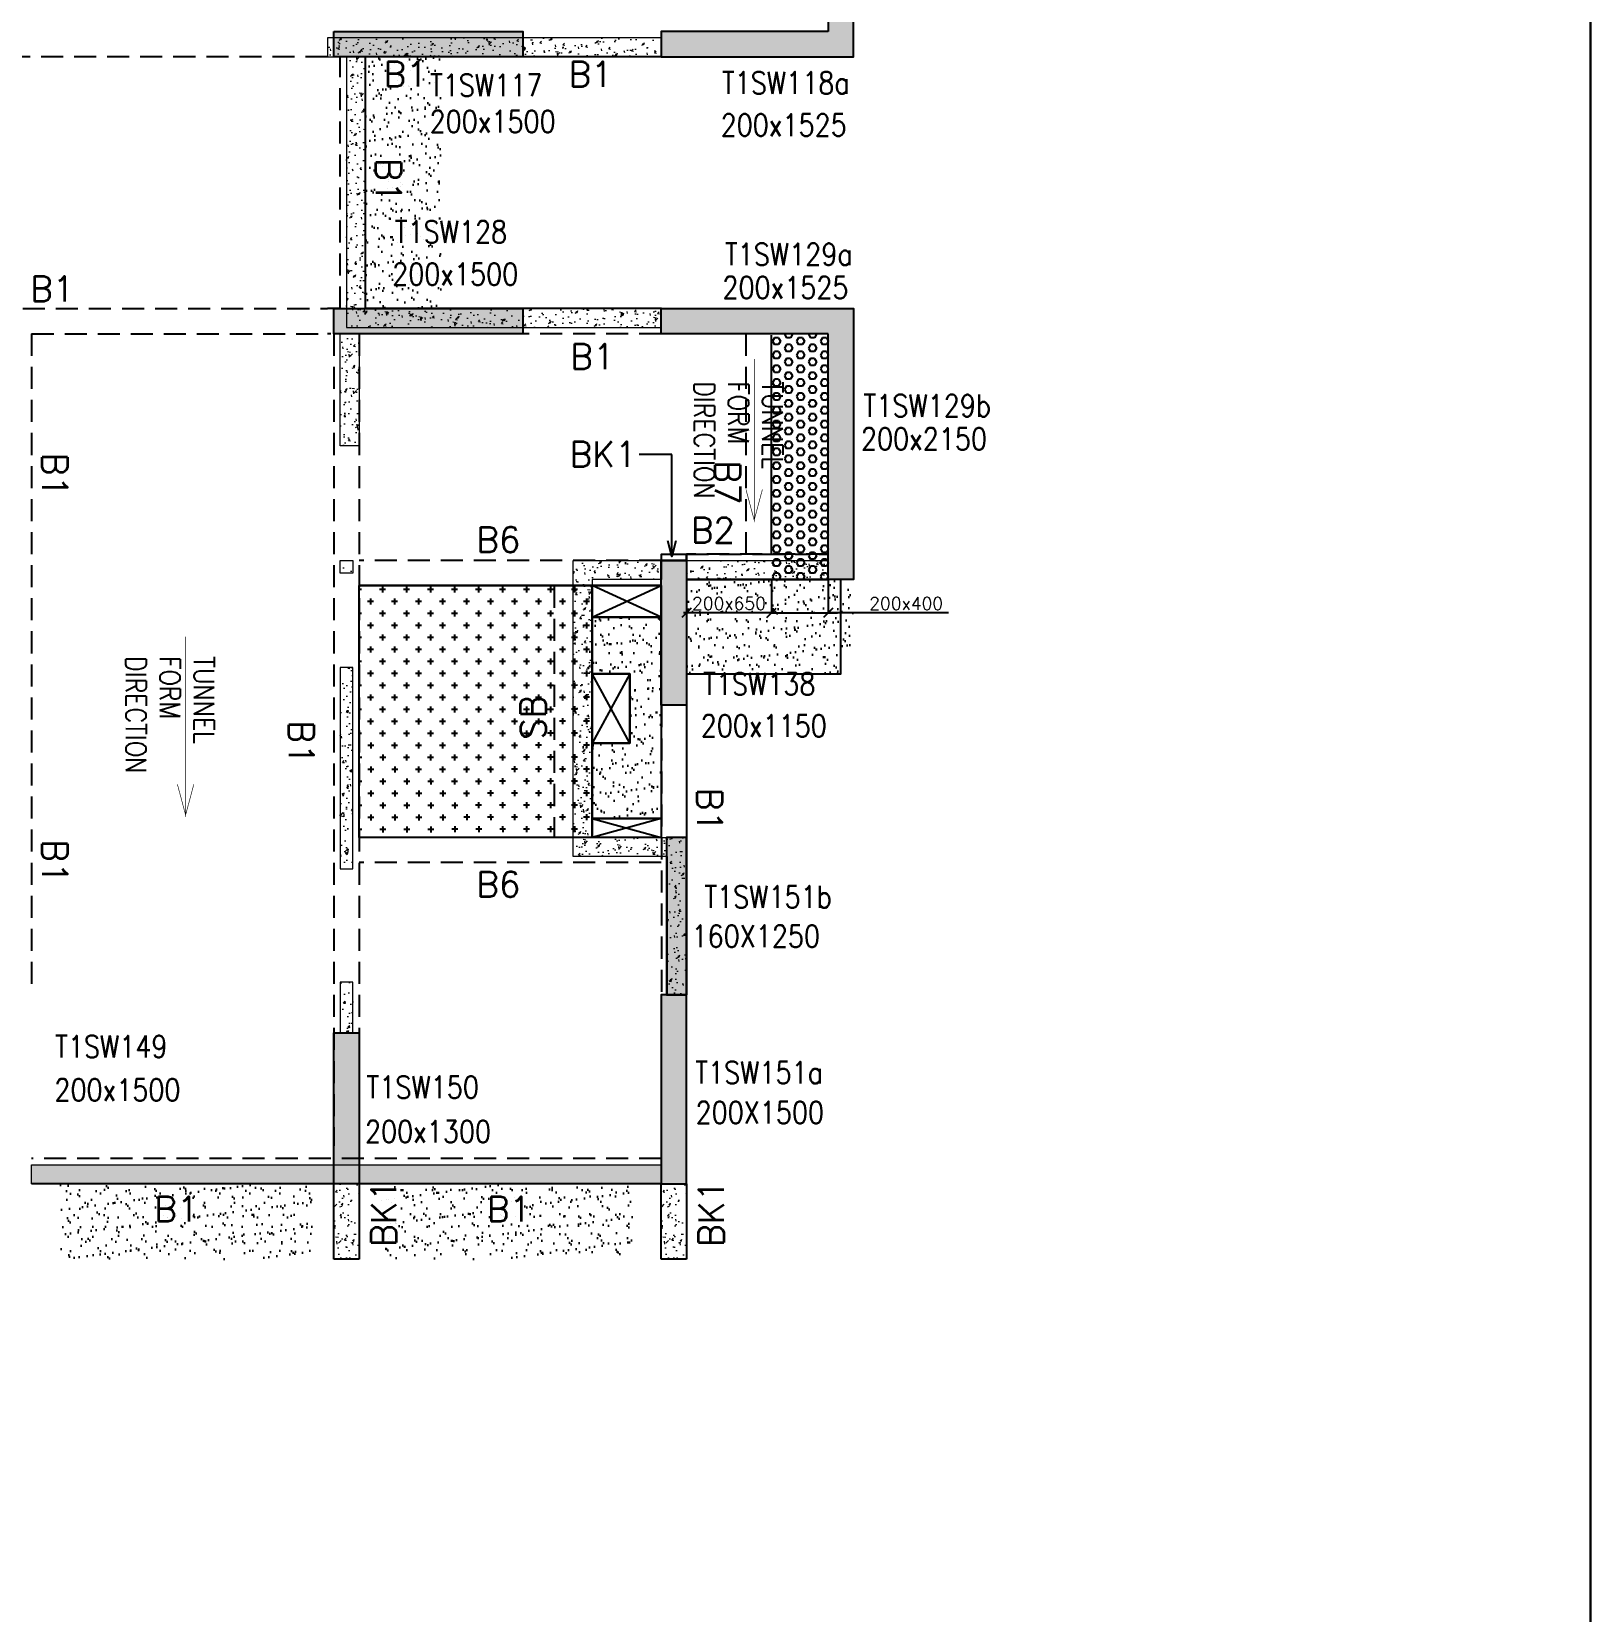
# Model space of a CAD drawing. Header units: millimetres. Extents: x 1078357 to 2594950, y -4969473 to -4636555.
# Drawn here: x 1780725 to 1793102, y -4677485 to -4664931 of the extents above; entities that cross this region are included whole.
import ezdxf

# ---------------------------------------------------------------- set-up
doc = ezdxf.new("R2010")
doc.units = ezdxf.units.MM
doc.header["$PDMODE"] = 35
for name, pattern in [('CONTINOUS', [0]), ('HIDDEN', [0.375, 0.25, -0.125]), ('New Retail block$0$CONTINOUS', [0])]:
    doc.linetypes.add(name, pattern=pattern)
doc.layers.get('0').update_dxf_attribs({"lineweight": 0})
doc.layers.get('Defpoints').update_dxf_attribs({"lineweight": 0})
for name, color, linetype, lineweight in [('A-_ANOTDIMA_D-', 6, 'Continuous', 13), ('Boundary', 40, 'Continuous', 30), ('COL. NO.', 30, 'Continuous', 25), ('COL. SIZE', 7, 'Continuous', 25), ('DIM', 9, 'Continuous', 25), ('HATCH', 8, 'Continuous', 30), ('S-NON STR RCC WALL', 8, 'Continuous', 0)]:
    doc.layers.add(name, color=color, linetype=linetype, lineweight=lineweight)
for name, color, linetype in [('B-200x325', 201, 'HIDDEN'), ('B-200x375', 41, 'HIDDEN'), ('B-200x400', 44, 'HIDDEN'), ('B-200x650', 241, 'HIDDEN'), ('B-300xSLAB THK.', 151, 'Continuous'), ('BK1-200x650', 241, 'HIDDEN'), ('DC BEAM NO.', 7, 'Continuous'), ('DROP SLAB', 8, 'Continuous'), ('S-COLUMN_SHEAR WALL', 1, 'Continuous'), ('S-PROJECTION', 54, 'New Retail block$0$CONTINOUS'), ('SLAB FOLD', 8, 'Continuous'), ('TEXT', 7, 'Continuous')]:
    doc.layers.add(name, color=color, linetype=linetype)
doc.styles.add('Roman', font='romans')
doc.styles.add('ROMANS', font='romans.shx', dxfattribs={"width": 0.85})
doc.dimstyles.new('HARESH', dxfattribs={"dimtxt": 150, "dimasz": 75, "dimexe": 0, "dimexo": 0, "dimgap": 25, "dimtad": 1, "dimdec": 0, "dimdsep": 46, "dimtxsty": 'Roman', "dimblk": 'OBLIQUE', "dimcen": 225, "dimdle": 25, "dimclrd": 2, "dimclre": 2, "dimclrt": 7, "dimadec": 8, "dimazin": 1, "dimtfac": 1, "dimtdec": 0, "dimtmove": 0, "dimatfit": 0, "dimfxl": 1, "dimlwd": -1, "dimlwe": -1, "dimarcsym": 0})

# ---------------------------------------------------------------- blocks, each defined once
blk = doc.blocks.new('_Oblique')
at = {"color": 0, "linetype": 'ByBlock', "lineweight": -2}
blk.add_line((-0.5, -0.5), (0.5, 0.5), dxfattribs=at)
blk = doc.blocks.new('*D1404')
at = {"layer": 'Defpoints', "color": 0, "ltscale": 700, "transparency": 16777216}
for p in [(1786600, -4669281, 0), (1787050, -4669281, 0), (1787050, -4669547)]:
    blk.add_point(p, dxfattribs=at)
at = {"layer": 'DIM', "color": 2, "ltscale": 700, "transparency": 16777216}
for p, q in [((1786600, -4669281), (1786600, -4669547)), ((1787050, -4669281), (1787050, -4669547)), ((1786600, -4669547), (1786525, -4669547)), ((1786600, -4669547), (1787050, -4669547)), ((1786600, -4669547), (1787050, -4669547)), ((1787050, -4669547), (1787125, -4669547)), ((1788006, -4669547), (1787050, -4669547))]:
    blk.add_line(p, q, dxfattribs=at)
at = {"layer": 'DIM', "color": 2, "ltscale": 700, "transparency": 16777216, "xscale": 75, "yscale": 75, "zscale": 75}
blk.add_blockref('_Oblique', (1786600, -4669547), dxfattribs=at)
at = {"layer": 'DIM', "color": 2, "ltscale": 700, "transparency": 16777216, "xscale": 75, "yscale": 75, "zscale": 75, "rotation": 180}
blk.add_blockref('_Oblique', (1787050, -4669547), dxfattribs=at)
at = {"layer": 'DIM', "color": 7, "ltscale": 700, "transparency": 16777216, "insert": (1787669, -4669472), "char_height": 150, "attachment_point": 5, "style": 'Roman'}
blk.add_mtext('{\\H0.666667x;200x400}', dxfattribs=at)
blk = doc.blocks.new('*D1405')
at = {"layer": 'Defpoints', "color": 0, "ltscale": 700, "transparency": 16777216}
for p in [(1785925, -4669281, 0), (1786600, -4669281), (1785925, -4669547)]:
    blk.add_point(p, dxfattribs=at)
at = {"layer": 'DIM', "color": 2, "ltscale": 700, "transparency": 16777216}
for p, q in [((1785925, -4669281), (1785925, -4669547)), ((1786600, -4669281), (1786600, -4669547)), ((1786625, -4669547), (1785900, -4669547))]:
    blk.add_line(p, q, dxfattribs=at)
at = {"layer": 'DIM', "color": 2, "ltscale": 700, "transparency": 16777216, "xscale": 75, "yscale": 75, "zscale": 75, "rotation": 180}
blk.add_blockref('_Oblique', (1785925, -4669547), dxfattribs=at)
at = {"layer": 'DIM', "color": 2, "ltscale": 700, "transparency": 16777216, "xscale": 75, "yscale": 75, "zscale": 75}
blk.add_blockref('_Oblique', (1786600, -4669547), dxfattribs=at)
at = {"layer": 'DIM', "color": 7, "ltscale": 700, "transparency": 16777216, "insert": (1786262, -4669472), "char_height": 150, "attachment_point": 5, "style": 'Roman'}
blk.add_mtext('{\\H0.666667x;200x650}', dxfattribs=at)
blk = doc.blocks.new('G$CD63B60BD')
at = {"layer": 'COL. NO.', "linetype": 'Continuous', "style": 'ROMANS', "width": 0.85}
for s, p in [('T1SW117', (87238, 8637, -320)), ('T1SW118a', (89556, 8656, -320)), ('T1SW128', (86958, 7473, -320)), ('T1SW129a', (89580, 7294, -320)), ('T1SW129b', (90680, 6092, -320)), ('T1SW138', (89406, 3882, -320)), ('T1SW151b', (89416, 2192, 0)), ('T1SW149', (84261, 1002, -320)), ('T1SW151a', (89344, 796, 0)), ('T1SW150', (86734, 680, -320))]:
    blk.add_text(s, height=175, dxfattribs=at).set_placement(p)
at = {"layer": 'COL. SIZE', "linetype": 'Continuous', "style": 'ROMANS', "width": 0.85}
for s, p in [('200x1500', (87235, 8349, -320)), ('200x1525', (89546, 8321, -320)), ('200x1500', (86938, 7137, -320)), ('200x1525', (89560, 7030, -320)), ('200x2150', (90660, 5828, -320)), ('200x1150', (89388, 3550, -320)), ('160X1250', (89315, 1879, 0)), ('200x1500', (84256, 658, -320)), ('200X1500', (89347, 479, 0)), ('200x1300', (86722, 327, -320))]:
    blk.add_text(s, height=175, dxfattribs=at).set_placement(p)

msp = doc.modelspace()

# ---------------------------------------------------------------- hatches: boundary and pattern name
at = {"layer": 'DROP SLAB'}
h = msp.add_hatch(dxfattribs=at)
h.set_pattern_fill('CROSS', color=8, scale=15, angle=0.03079)
h.set_pattern_definition([(180.03079016, (-2664991.8, 14063544.76), (-95.1987999, -95.3011726), [47.625, -142.875]), (270.03079016, (-2665015.62, 14063568.56), (95.3011726, -95.1987999), [47.625, -142.875])])
h.paths.add_polyline_path([(1785174.7, -4671330.7), (1783324.6, -4671330.6), (1783324.6, -4669330.8), (1785174.7, -4669330.9)])
at = {"layer": 'HATCH'}
h = msp.add_hatch(dxfattribs=at)
h.set_pattern_fill('AR-SAND', color=8, scale=3, angle=179.97015)
h.set_pattern_definition([(37.4701541, (-2303258.37, 14016158.58), (-4.72361136, 146.8264517), [0, -115.824, 0, -129.54, 0, -123.825]), (7.4701541, (-2303258.37, 14016158.58), (134.9689868, 214.9772528), [0, -62.484, 0, -104.394, 0, -40.005]), (327.4701541, (-2303352.1, 14016158.63), (237.2979035, 0.3075449), [0, -38.1, 0, -137.16, 0, -179.07]), (317.4701541, (-2303352.1, 14016158.63), (229.1017424, 66.759465), [0, -19.05, 0, -89.916, 0, -102.87])])
h.paths.add_polyline_path([(1783974.9, -4665130.9), (1783374.9, -4665130.9), (1783374.9, -4667130.8), (1783974.9, -4667130.8)])
h = msp.add_hatch(dxfattribs=at)
h.set_pattern_fill('AR-SAND', color=8, scale=3, angle=179.97015)
h.set_pattern_definition([(37.4701541, (-2306433.39, 14013408.58), (-4.72361136, 146.8264517), [0, -115.824, 0, -129.54, 0, -123.825]), (7.4701541, (-2306433.39, 14013408.58), (134.9689868, 214.9772528), [0, -62.484, 0, -104.394, 0, -40.005]), (327.4701541, (-2306527.11, 14013408.63), (237.2979035, 0.3075449), [0, -38.1, 0, -137.16, 0, -179.07]), (317.4701541, (-2306527.11, 14013408.63), (229.1017424, 66.759465), [0, -19.05, 0, -89.916, 0, -102.87])])
h.paths.add_polyline_path([(1787249.9, -4669280.8), (1785924.9, -4669280.8), (1785924.9, -4669880.9), (1787249.9, -4669880.9)])
h = msp.add_hatch(dxfattribs=at)
h.set_pattern_fill('AR-SAND', color=8, scale=3, angle=179.97015)
h.set_pattern_definition([(37.4701541, (-2306433.3, 14013408.58), (-4.72361136, 146.8264517), [0, -115.824, 0, -129.54, 0, -123.825]), (7.4701541, (-2306433.3, 14013408.58), (134.9689868, 214.9772528), [0, -62.484, 0, -104.394, 0, -40.005]), (327.4701541, (-2306527.02, 14013408.63), (237.2979035, 0.3075449), [0, -38.1, 0, -137.16, 0, -179.07]), (317.4701541, (-2306527.02, 14013408.63), (229.1017424, 66.759465), [0, -19.05, 0, -89.916, 0, -102.87])])
h.paths.add_polyline_path([(1787149.7, -4669280.8), (1785925, -4669280.8), (1785925, -4670030.8), (1787149.7, -4670030.8)])
h = msp.add_hatch(dxfattribs=at)
h.set_pattern_fill('AR-SAND', color=8, scale=3, angle=359.97015)
h.set_pattern_definition([(37.47015413, (-3236658.48, 18697427.78), (-4.72361136, 146.8264517), [0, -115.824, 0, -129.54, 0, -123.825]), (7.4701541, (-3236658.48, 18697427.78), (134.9689868, 214.9772528), [0, -62.484, 0, -104.394, 0, -40.005]), (327.4701541, (-3236752.2, 18697427.83), (237.2979035, 0.3075449), [0, -38.1, 0, -137.16, 0, -179.07]), (317.4701541, (-3236752.2, 18697427.83), (229.1017424, 66.759465), [0, -19.05, 0, -89.916, 0, -102.87])])
h.paths.add_polyline_path([(1785724.7, -4671180.8), (1785174.7, -4671180.8), (1785174.7, -4670580.8), (1785474.7, -4670580.8), (1785474.7, -4670030.8), (1785174.7, -4670030.9), (1785174.7, -4669580.8), (1785724.7, -4669580.8)])
h = msp.add_hatch(dxfattribs=at)
h.set_pattern_fill('AR-SAND', color=8, scale=3, angle=179.97015)
h.set_pattern_definition([(37.47015413, (-3402333.1, 18697427.77), (-4.72361136, 146.8264517), [0, -115.824, 0, -129.54, 0, -123.825]), (7.4701541, (-3402333.1, 18697427.77), (134.9689868, 214.9772528), [0, -62.484, 0, -104.394, 0, -40.005]), (327.4701541, (-3402426.83, 18697427.82), (237.2979035, 0.3075449), [0, -38.1, 0, -137.16, 0, -179.07]), (317.4701541, (-3402426.83, 18697427.82), (229.1017424, 66.759465), [0, -19.05, 0, -89.916, 0, -102.87])])
h.paths.add_polyline_path([(1782949.9, -4674080.9), (1780949.9, -4674080.9), (1780949.9, -4674680.9), (1782949.9, -4674680.9)])
h = msp.add_hatch(dxfattribs=at)
h.set_pattern_fill('AR-SAND', color=8, scale=3, angle=179.97015)
h.set_pattern_definition([(37.47015413, (-3404883.1, 18697427.77), (-4.72361136, 146.8264517), [0, -115.824, 0, -129.54, 0, -123.825]), (7.4701541, (-3404883.1, 18697427.77), (134.9689868, 214.9772528), [0, -62.484, 0, -104.394, 0, -40.005]), (327.4701541, (-3404976.83, 18697427.82), (237.2979035, 0.3075449), [0, -38.1, 0, -137.16, 0, -179.07]), (317.4701541, (-3404976.83, 18697427.82), (229.1017424, 66.759465), [0, -19.05, 0, -89.916, 0, -102.87])])
h.paths.add_polyline_path([(1785499.9, -4674080.9), (1783499.9, -4674080.9), (1783499.9, -4674680.9), (1785499.9, -4674680.9)])
at = {"layer": 'S-COLUMN_SHEAR WALL', "lineweight": 25, "extrusion": (-1.00316e-06, 2.11765e-11, 1)}
h = msp.add_hatch(color=1, dxfattribs=at)
h.dxf.hatch_style = 1
h.paths.add_polyline_path([(1787049.7, -4664930.9), (1785724.7, -4664930.9), (1785724.7, -4665130.9), (1787249.7, -4665130.9), (1787249.7, -4662980.9), (1787049.7, -4662980.9)])
at = {"layer": 'S-COLUMN_SHEAR WALL', "lineweight": 25}
h = msp.add_hatch(color=1, dxfattribs=at)
h.dxf.hatch_style = 1
h.paths.add_polyline_path([(1783124.7, -4664930.8), (1784624.7, -4664930.8), (1784624.7, -4665130.8), (1783124.7, -4665130.8)])
h = msp.add_hatch(color=1, dxfattribs=at)
h.dxf.hatch_style = 1
h.paths.add_polyline_path([(1783124.7, -4667130.8), (1784624.7, -4667130.8), (1784624.7, -4667330.8), (1783124.7, -4667330.8)])
h = msp.add_hatch(color=1, dxfattribs=at)
h.dxf.hatch_style = 1
h.paths.add_polyline_path([(1787049.7, -4667330.9), (1785724.7, -4667330.9), (1785724.7, -4667130.9), (1787249.7, -4667130.9), (1787249.7, -4669280.9), (1787049.7, -4669280.9)])
h = msp.add_hatch(color=1, dxfattribs=at)
h.dxf.hatch_style = 1
h.paths.add_polyline_path([(1785724.7, -4669130.9), (1785924.7, -4669130.9), (1785924.7, -4670280.9), (1785724.7, -4670280.9)])
at = {"layer": 'S-COLUMN_SHEAR WALL', "lineweight": 25, "extrusion": (-1.00316e-06, -2.11765e-11, 1)}
h = msp.add_hatch(color=1, dxfattribs=at)
h.dxf.hatch_style = 1
h.paths.add_polyline_path([(1785764.7, -4672580.8), (1785924.7, -4672580.8), (1785924.6, -4671330.7), (1785764.6, -4671330.7)])
at = {"layer": 'S-COLUMN_SHEAR WALL', "lineweight": 25}
h = msp.add_hatch(color=1, dxfattribs=at)
h.dxf.hatch_style = 1
h.paths.add_polyline_path([(1785724.6, -4674080.9), (1785924.6, -4674080.9), (1785924.6, -4672580.8), (1785724.6, -4672580.8)])
h = msp.add_hatch(color=1, dxfattribs=at)
h.dxf.hatch_style = 1
h.paths.add_polyline_path([(1783324.6, -4672880.8), (1783324.6, -4674080.9), (1783124.6, -4674080.9), (1783124.6, -4672880.8)])
at = {"layer": 'S-NON STR RCC WALL'}
h = msp.add_hatch(dxfattribs=at)
h.set_pattern_fill('AR-CONC', color=256)
h.set_pattern_definition([(50, (-3545520.88, 18607572.6), (182.184669, -15.9390855), [19.05, -209.55]), (355, (-3545520.88, 18607572.6), (-35.2434214, 191.0568452), [15.24, -167.6405842]), (100.4514447, (-3545505.7, 18607571.27), (146.9412471, 175.1177519), [16.1900088, -178.0902446]), (46.1842, (-3545520.88, 18607623.4), (271.0790409, -42.042328), [28.575, -314.325]), (96.6355576, (-3545498.3, 18607619.9), (237.404134, 247.4261246), [24.285023, -267.135608]), (351.1841512, (-3545520.88, 18607623.4), (237.404134, 247.4261246), [22.859967, -251.459732]), (21, (-3545495.48, 18607610.7), (151.6143913, -102.2651982), [19.05, -209.55]), (326, (-3545495.48, 18607610.7), (61.8020283, 184.1879661), [15.24, -167.64]), (71.451445, (-3545482.85, 18607602.17), (213.4164193, 81.9227689), [16.1900088, -178.0899376]), (37.5, (-3545520.88, 18607572.596), (3.08860325, 84.55503887), [0, -165.608, 0, -170.18, 0, -168.275]), (7.5, (-3545520.88, 18607572.6), (66.8196625, 100.18057482), [0, -97.028, 0, -161.798, 0, -64.135]), (327.5, (-3545577.52, 18607572.596), (135.59059517, -5.728744), [0, -63.5, 0, -198.12, 0, -262.89]), (317.5, (-3545602.92, 18607572.6), (148.1291814, 25.42649103), [0, -82.55, 0, -131.572, 0, -186.69])])
h.paths.add_polyline_path([(1785724.9, -4665130.9), (1785724.9, -4664980.9), (1783074.9, -4664980.9), (1783074.9, -4665130.9), (1783224.9, -4665130.9), (1783224.9, -4667280.9), (1785724.9, -4667280.9), (1785724.9, -4667130.9), (1783374.9, -4667130.8), (1783374.9, -4665130.9)])
h = msp.add_hatch(dxfattribs=at)
h.set_pattern_fill('AR-CONC', color=256, angle=180)
h.set_pattern_definition([(50, (-5668360.06, 27972320.96), (182.184669, -15.93908554), [19.05, -209.55]), (355, (-5668360.06, 27972320.96), (-35.2434214, 191.0568452), [15.24, -167.6405842]), (100.4514447, (-5668344.88, 27972319.63), (146.9412471, 175.1177519), [16.1900088, -178.0902446]), (46.1842, (-5668360.06, 27972371.76), (271.0790409, -42.042328), [28.575, -314.325]), (96.6355576, (-5668337.47, 27972368.26), (237.404134, 247.4261246), [24.2850231, -267.1356082]), (351.1841512, (-5668360.06, 27972371.76), (237.404134, 247.4261246), [22.859967, -251.459732]), (21, (-5668334.66, 27972359.06), (151.6143913, -102.2651982), [19.05, -209.55]), (326, (-5668334.66, 27972359.06), (61.8020283, 184.1879661), [15.24, -167.64]), (71.451445, (-5668322.02, 27972350.54), (213.4164193, 81.9227689), [16.1900088, -178.0899376]), (37.5, (-5668360.06, 27972320.96), (3.08860325, 84.55503887), [0, -165.608, 0, -170.18, 0, -168.275]), (7.5, (-5668360.06, 27972320.96), (66.8196625, 100.18057482), [0, -97.028, 0, -161.798, 0, -64.135]), (327.5, (-5668416.7, 27972320.96), (135.59059517, -5.72874399), [0, -63.5, 0, -198.12, 0, -262.89]), (317.5, (-5668442.1, 27972320.96), (148.1291814, 25.42649103), [0, -82.55, 0, -131.572, 0, -186.69])])
h.paths.add_polyline_path([(1783174.9, -4667330.9), (1783324.9, -4667330.9), (1783324.9, -4668220.8), (1783174.9, -4668220.8)])
h = msp.add_hatch(dxfattribs=at)
h.set_pattern_fill('AR-CONC', color=256, angle=180)
h.set_pattern_definition([(50, (2880449.64, -9398072.05), (182.184669, -15.9390855), [19.05, -209.55]), (355, (2880449.64, -9398072.05), (-35.2434214, 191.056845), [15.24, -167.640584]), (100.4514447, (2880464.82, -9398073.38), (146.941247, 175.117752), [16.190009, -178.0902446]), (46.1842, (2880449.64, -9398021.25), (271.079041, -42.042328), [28.575, -314.325]), (96.6355576, (2880472.23, -9398024.75), (237.404134, 247.426125), [24.285023, -267.135608]), (351.184151, (2880449.64, -9398021.25), (237.404134, 247.426125), [22.859967, -251.459732]), (21, (2880475.04, -9398033.95), (151.6143913, -102.265198), [19.05, -209.55]), (326, (2880475.04, -9398033.95), (61.802028, 184.187966), [15.24, -167.64]), (71.451445, (2880487.68, -9398042.47), (213.416419, 81.922769), [16.190009, -178.0899376]), (37.5, (2880449.64, -9398072.05), (3.08860325, 84.5550389), [0, -165.608, 0, -170.18, 0, -168.275]), (7.5, (2880449.64, -9398072.05), (66.8196625, 100.1805748), [0, -97.028, 0, -161.798, 0, -64.135]), (327.5, (2880393, -9398072.05), (135.5905952, -5.728744), [0, -63.5, 0, -198.12, 0, -262.89]), (317.5, (2880367.6, -9398072.05), (148.1291814, 25.426491), [0, -82.55, 0, -131.572, 0, -186.69])])
h.paths.add_polyline_path([(1783174.9, -4669130.7), (1783274.9, -4669130.7), (1783274.9, -4669230.7), (1783174.9, -4669230.7)])
h = msp.add_hatch(dxfattribs=at)
h.set_pattern_fill('AR-CONC', color=256)
h.set_pattern_definition([(50, (-4642745.6, 23291591.78), (182.184669, -15.9390855), [19.05, -209.55]), (355, (-4642745.6, 23291591.78), (-35.2434214, 191.0568452), [15.24, -167.6405842]), (100.4514447, (-4642730.41, 23291590.45), (146.9412471, 175.1177519), [16.1900088, -178.0902446]), (46.1842, (-4642745.6, 23291642.58), (271.0790409, -42.042328), [28.575, -314.325]), (96.6355576, (-4642723, 23291639.08), (237.404134, 247.4261246), [24.2850231, -267.1356082]), (351.1841512, (-4642745.6, 23291642.58), (237.404134, 247.4261246), [22.859967, -251.459732]), (21, (-4642720.2, 23291629.88), (151.6143913, -102.2651982), [19.05, -209.55]), (326, (-4642720.2, 23291629.88), (61.8020283, 184.1879661), [15.24, -167.64]), (71.451445, (-4642707.56, 23291621.36), (213.4164193, 81.9227689), [16.1900088, -178.0899376]), (37.5, (-4642745.6, 23291591.78), (3.08860325, 84.55503887), [0, -165.608, 0, -170.18, 0, -168.275]), (7.5, (-4642745.6, 23291591.78), (66.8196625, 100.18057482), [0, -97.028, 0, -161.798, 0, -64.135]), (327.5, (-4642802.24, 23291591.78), (135.59059517, -5.728744), [0, -63.5, 0, -198.12, 0, -262.89]), (317.5, (-4642827.64, 23291591.78), (148.1291814, 25.42649103), [0, -82.55, 0, -131.572, 0, -186.69])])
h.paths.add_polyline_path([(1785024.9, -4671480.9), (1785024.9, -4669130.9), (1785724.9, -4669130.9), (1785724.9, -4669280.9), (1785174.9, -4669280.9), (1785174.9, -4671330.9), (1785924.9, -4671330.9), (1785924.9, -4672580.8), (1785774.9, -4672580.8), (1785774.9, -4671480.9)])
h = msp.add_hatch(dxfattribs=at)
h.set_pattern_fill('AR-CONC', color=256)
h.set_pattern_definition([(50, (-3545520.88, 18607572.6), (182.184669, -15.9390855), [19.05, -209.55]), (355, (-3545520.88, 18607572.6), (-35.2434214, 191.0568452), [15.24, -167.6405842]), (100.4514447, (-3545505.7, 18607571.27), (146.9412471, 175.1177519), [16.1900088, -178.0902446]), (46.1842, (-3545520.88, 18607623.4), (271.0790409, -42.042328), [28.575, -314.325]), (96.6355576, (-3545498.3, 18607619.9), (237.404134, 247.4261246), [24.285023, -267.135608]), (351.1841512, (-3545520.88, 18607623.4), (237.404134, 247.4261246), [22.859967, -251.459732]), (21, (-3545495.48, 18607610.7), (151.6143913, -102.2651982), [19.05, -209.55]), (326, (-3545495.48, 18607610.7), (61.8020283, 184.1879661), [15.24, -167.64]), (71.451445, (-3545482.85, 18607602.17), (213.4164193, 81.9227689), [16.1900088, -178.0899376]), (37.5, (-3545520.88, 18607572.596), (3.08860325, 84.55503887), [0, -165.608, 0, -170.18, 0, -168.275]), (7.5, (-3545520.88, 18607572.6), (66.8196625, 100.18057482), [0, -97.028, 0, -161.798, 0, -64.135]), (327.5, (-3545577.52, 18607572.596), (135.59059517, -5.728744), [0, -63.5, 0, -198.12, 0, -262.89]), (317.5, (-3545602.92, 18607572.6), (148.1291814, 25.42649103), [0, -82.55, 0, -131.572, 0, -186.69])])
h.paths.add_polyline_path([(1786949.9, -4669280.9), (1785924.9, -4669280.9), (1785924.9, -4669130.9), (1786949.9, -4669130.9)])
h.paths.add_polyline_path([(1787049.9, -4669280.9), (1786949.9, -4669280.9), (1786949.9, -4669130.9), (1787049.9, -4669130.9)])
h = msp.add_hatch(dxfattribs=at)
h.set_pattern_fill('AR-CONC', color=256, angle=180)
h.set_pattern_definition([(50, (2880462.86, -9396707.38), (182.184669, -15.9390855), [19.05, -209.55]), (355, (2880462.86, -9396707.38), (-35.2434214, 191.056845), [15.24, -167.640584]), (100.4514447, (2880478.04, -9396708.71), (146.941247, 175.117752), [16.190009, -178.0902446]), (46.1842, (2880462.86, -9396656.58), (271.079041, -42.042328), [28.575, -314.325]), (96.6355576, (2880485.45, -9396660.1), (237.404134, 247.426125), [24.285023, -267.135608]), (351.184151, (2880462.86, -9396656.58), (237.404134, 247.426125), [22.859967, -251.459732]), (21, (2880488.26, -9396669.28), (151.6143913, -102.265198), [19.05, -209.55]), (326, (2880488.26, -9396669.28), (61.802028, 184.187966), [15.24, -167.64]), (71.451445, (2880500.89, -9396677.8), (213.416419, 81.922769), [16.190009, -178.0899376]), (37.5, (2880462.855, -9396707.385), (3.08860325, 84.5550389), [0, -165.608, 0, -170.18, 0, -168.275]), (7.5, (2880462.855, -9396707.385), (66.8196625, 100.1805748), [0, -97.028, 0, -161.798, 0, -64.135]), (327.5, (2880406.21, -9396707.385), (135.5905952, -5.728744), [0, -63.5, 0, -198.12, 0, -262.89]), (317.5, (2880380.81, -9396707.38), (148.1291814, 25.426491), [0, -82.55, 0, -131.572, 0, -186.69])])
h.paths.add_polyline_path([(1783174.9, -4671580.7), (1783274.9, -4671580.7), (1783274.9, -4669980.7), (1783174.9, -4669980.7)])
h = msp.add_hatch(dxfattribs=at)
h.set_pattern_fill('AR-CONC', color=256, angle=180)
h.set_pattern_definition([(50, (1783238.14, -4712688.2), (182.18467, -15.9391), [19.05, -209.55]), (355, (1783238.14, -4712688.2), (-35.2434, 191.05685), [15.24, -167.6406]), (100.45144, (1783253.32, -4712689.53), (146.94125, 175.11775), [16.19, -178.09024]), (46.1842, (1783238.14, -4712637.4), (271.079, -42.0423), [28.575, -314.325]), (96.63556, (1783260.73, -4712640.9), (237.4041, 247.4261), [24.285, -267.1356]), (351.18415, (1783238.14, -4712637.4), (237.4041, 247.4261), [22.86, -251.4597]), (21, (1783263.54, -4712650.1), (151.6144, -102.2652), [19.05, -209.55]), (326, (1783263.54, -4712650.1), (61.802, 184.188), [15.24, -167.64]), (71.45144, (1783276.17, -4712658.62), (213.4164, 81.9228), [16.19, -178.0899]), (37.5, (1783238.14, -4712688.2), (3.0886, 84.55504), [0, -165.608, 0, -170.18, 0, -168.275]), (7.5, (1783238.14, -4712688.2), (66.81966, 100.18057), [0, -97.028, 0, -161.798, 0, -64.135]), (327.5, (1783181.5, -4712688.2), (135.5906, -5.72874), [0, -63.5, 0, -198.12, 0, -262.89]), (317.5, (1783156.1, -4712688.2), (148.12918, 25.4265), [0, -82.55, 0, -131.572, 0, -186.69])])
h.paths.add_polyline_path([(1783174.9, -4672881.1), (1783274.9, -4672881.1), (1783274.9, -4672480.7), (1783174.9, -4672480.7)])
h = msp.add_hatch(dxfattribs=at)
h.set_pattern_fill('AR-CONC', color=256)
h.set_pattern_definition([(50, (-4642745.6, 23291591.78), (182.184669, -15.9390855), [19.05, -209.55]), (355, (-4642745.6, 23291591.78), (-35.2434214, 191.0568452), [15.24, -167.6405842]), (100.4514447, (-4642730.41, 23291590.45), (146.9412471, 175.1177519), [16.1900088, -178.0902446]), (46.1842, (-4642745.6, 23291642.58), (271.0790409, -42.042328), [28.575, -314.325]), (96.6355576, (-4642723, 23291639.08), (237.404134, 247.4261246), [24.2850231, -267.1356082]), (351.1841512, (-4642745.6, 23291642.58), (237.404134, 247.4261246), [22.859967, -251.459732]), (21, (-4642720.2, 23291629.88), (151.6143913, -102.2651982), [19.05, -209.55]), (326, (-4642720.2, 23291629.88), (61.8020283, 184.1879661), [15.24, -167.64]), (71.451445, (-4642707.56, 23291621.36), (213.4164193, 81.9227689), [16.1900088, -178.0899376]), (37.5, (-4642745.6, 23291591.78), (3.08860325, 84.55503887), [0, -165.608, 0, -170.18, 0, -168.275]), (7.5, (-4642745.6, 23291591.78), (66.8196625, 100.18057482), [0, -97.028, 0, -161.798, 0, -64.135]), (327.5, (-4642802.24, 23291591.78), (135.59059517, -5.728744), [0, -63.5, 0, -198.12, 0, -262.89]), (317.5, (-4642827.64, 23291591.78), (148.1291814, 25.42649103), [0, -82.55, 0, -131.572, 0, -186.69])])
h.paths.add_polyline_path([(1783599.9, -4674080.8), (1782849.9, -4674080.8), (1782849.9, -4673930.9), (1783599.9, -4673930.9)])
h.paths.add_polyline_path([(1785722, -4674080.9), (1785399.9, -4674080.9), (1785399.9, -4673930.9), (1785722, -4673930.9)])
h.paths.add_polyline_path([(1781049.9, -4674080.9), (1780724.9, -4674080.9), (1780724.9, -4673930.9), (1781049.9, -4673930.9)])
h.paths.add_polyline_path([(1785399.9, -4674080.9), (1783599.9, -4674080.9), (1783599.9, -4673930.9), (1785399.9, -4673930.9)])
h.paths.add_polyline_path([(1782849.9, -4674080.9), (1781049.9, -4674080.9), (1781049.9, -4673930.9), (1782849.9, -4673930.9)])
h = msp.add_hatch(dxfattribs=at)
h.set_pattern_fill('AR-CONC', color=256, angle=180)
h.set_pattern_definition([(50, (-7847047.57, 37565026.44), (182.184669, -15.93908554), [19.05, -209.55]), (355, (-7847047.57, 37565026.44), (-35.2434214, 191.0568452), [15.24, -167.6405842]), (100.4514447, (-7847032.39, 37565025.11), (146.9412471, 175.1177519), [16.1900088, -178.0902446]), (46.1842, (-7847047.57, 37565077.24), (271.0790409, -42.0423279), [28.575, -314.325]), (96.6355576, (-7847024.98, 37565073.74), (237.404134, 247.4261246), [24.2850231, -267.1356082]), (351.1841512, (-7847047.57, 37565077.24), (237.404134, 247.4261246), [22.859967, -251.459732]), (21, (-7847022.17, 37565064.54), (151.61439127, -102.2651982), [19.05, -209.55]), (326, (-7847022.17, 37565064.54), (61.80202835, 184.1879661), [15.24, -167.64]), (71.451445, (-7847009.54, 37565056.02), (213.4164193, 81.9227689), [16.1900088, -178.0899376]), (37.5, (-7847047.57, 37565026.44), (3.08860325, 84.55503887), [0, -165.608, 0, -170.18, 0, -168.275]), (7.5, (-7847047.57, 37565026.44), (66.81966251, 100.18057482), [0, -97.028, 0, -161.798, 0, -64.135]), (327.5, (-7847104.215, 37565026.44), (135.59059517, -5.72874399), [0, -63.5, 0, -198.12, 0, -262.89]), (317.5, (-7847129.62, 37565026.44), (148.1291814, 25.42649103), [0, -82.55, 0, -131.572, 0, -186.69])])
h.paths.add_polyline_path([(1783324.7, -4674080.8), (1783124.7, -4674080.8), (1783124.7, -4674680.8), (1783324.7, -4674680.8), (1783324.7, -4674680.8), (1783324.7, -4674080.9)], is_closed=False)
h = msp.add_hatch(dxfattribs=at)
h.set_pattern_fill('AR-CONC', color=256, angle=180)
h.set_pattern_definition([(50, (-7844447.6, 37565026.44), (182.184669, -15.93908554), [19.05, -209.55]), (355, (-7844447.6, 37565026.44), (-35.2434214, 191.0568452), [15.24, -167.6405842]), (100.4514447, (-7844432.41, 37565025.11), (146.9412471, 175.1177519), [16.1900088, -178.0902446]), (46.1842, (-7844447.6, 37565077.24), (271.0790409, -42.0423279), [28.575, -314.325]), (96.6355576, (-7844425, 37565073.74), (237.404134, 247.4261246), [24.2850231, -267.1356082]), (351.1841512, (-7844447.6, 37565077.24), (237.404134, 247.4261246), [22.859967, -251.459732]), (21, (-7844422.2, 37565064.54), (151.61439127, -102.2651982), [19.05, -209.55]), (326, (-7844422.2, 37565064.54), (61.80202835, 184.1879661), [15.24, -167.64]), (71.451445, (-7844409.56, 37565056.02), (213.4164193, 81.9227689), [16.1900088, -178.0899376]), (37.5, (-7844447.594, 37565026.44), (3.08860325, 84.55503887), [0, -165.608, 0, -170.18, 0, -168.275]), (7.5, (-7844447.59, 37565026.44), (66.81966251, 100.18057482), [0, -97.028, 0, -161.798, 0, -64.135]), (327.5, (-7844504.236, 37565026.44), (135.59059517, -5.72874399), [0, -63.5, 0, -198.12, 0, -262.89]), (317.5, (-7844529.64, 37565026.44), (148.1291814, 25.42649103), [0, -82.55, 0, -131.572, 0, -186.69])])
h.paths.add_polyline_path([(1785924.6, -4674080.8), (1785724.7, -4674080.8), (1785724.7, -4674680.8), (1785924.6, -4674680.8), (1785924.7, -4674680.8), (1785924.7, -4674080.9)], is_closed=False)
at = {"layer": 'SLAB FOLD', "ltscale": 1000}
h = msp.add_hatch(dxfattribs=at)
h.set_pattern_fill('HEX', color=8, scale=10, angle=180)
h.set_pattern_definition([(180, (602125.096, 207843.35), (-7e-15, -54.99261315), [31.75, -63.5]), (300, (602125.096, 207843.35), (47.625, 27.4963066), [31.75, -63.5]), (240, (602093.346, 207843.35), (47.625, -27.4963066), [31.75, -63.5])])
h.paths.add_polyline_path([(1787049.8, -4669280.8), (1786599.8, -4669280.8), (1786599.8, -4667331), (1787049.8, -4667331)])

# ---------------------------------------------------------------- linework, layer by layer
at = {"color": 2, "ltscale": 1000, "const_width": 5, "elevation": -0.1}
for points in [[(1786397.1, -4668567.3), (1786462.2, -4668810.3), (1786462.3, -4667530.6), (1786462.2, -4668810.3), (1786527.3, -4668567.3)], [(1781882.4, -4670908.9), (1781947.5, -4671151.9), (1781947.5, -4669735), (1781947.5, -4671151.9), (1782012.6, -4670908.9)]]:
    msp.add_lwpolyline(points, dxfattribs=at)
at = {"layer": 'B-200x325', "ltscale": 700}
for p, q in [((1785724.5, -4669130.8, 0), (1783324.7, -4669130.8, 0)), ((1785724.7, -4671530.6, 0), (1783324.7, -4671530.6, 0))]:
    msp.add_line(p, q, dxfattribs=at)
at = {"layer": 'B-200x325', "linetype": 'Continuous', "ltscale": 700}
for p, q in [((1785724.5, -4669330.8, 0), (1783324.7, -4669330.8, 0)), ((1785724.7, -4671330.6, 0), (1783324.7, -4671330.6, 0))]:
    msp.add_line(p, q, dxfattribs=at)
at = {"layer": 'B-200x375', "ltscale": 700}
msp.add_line((1786399.5, -4669080.8, 0), (1786399.5, -4667330.8, 0), dxfattribs=at)
at = {"layer": 'B-200x375', "linetype": 'Continuous', "ltscale": 700}
msp.add_line((1786599.5, -4669080.8, 0), (1786599.5, -4667341.5, 0), dxfattribs=at)
at = {"layer": 'B-200x400', "linetype": 'HIDDEN', "ltscale": 500}
msp.add_line((1786599.5, -4669080.8, 0), (1787049.5, -4669080.8, 0), dxfattribs=at)
at = {"layer": 'B-200x400', "linetype": 'ByBlock', "ltscale": 500}
msp.add_line((1786599.5, -4669280.8, 0), (1787049.5, -4669280.8, 0), dxfattribs=at)
at = {"layer": 'B-200x650', "linetype": 'HIDDEN', "ltscale": 700}
for p, q in [((1783074.9, -4665130.8, 0), (1774849.7, -4665130.8, 0)), ((1783174.9, -4667130.9, 0), (1783174.9, -4665130.9, 0)), ((1779079.9, -4667130.8, 0), (1783074.9, -4667130.8, 0)), ((1783174.9, -4667130.9, 0), (1783074.9, -4667130.9, 0)), ((1780724.9, -4667330.9, 0), (1780724.9, -4672580.8, 0)), ((1780724.9, -4667330.9, 0), (1783074.9, -4667330.9, 0)), ((1785724.9, -4667330.9, 0), (1783074.9, -4667330.9, 0)), ((1783124.9, -4667330.9, 0), (1783124.9, -4673780.8, 0)), ((1783324.9, -4667330.9, 0), (1783324.9, -4673780.8, 0)), ((1785924.7, -4669080.8, 0), (1786599.5, -4669080.8, 0)), ((1787049.9, -4669080.8, 0), (1785924.9, -4669080.8, 0)), ((1785724.9, -4670280.9, 0), (1785724.9, -4672580.8, 0)), ((1785724.9, -4673880.9, 0), (1780724.9, -4673880.9, 0))]:
    msp.add_line(p, q, dxfattribs=at)
at = {"layer": 'B-200x650', "linetype": 'CONTINOUS', "ltscale": 700}
for p, q in [((1785724.9, -4665130.8, 0), (1783374.9, -4665130.8, 0)), ((1783374.9, -4667130.9, 0), (1783374.9, -4665130.9, 0)), ((1785724.9, -4667130.9, 0), (1783374.9, -4667130.9, 0)), ((1785924.7, -4669280.8, 0), (1786599.5, -4669280.8, 0)), ((1785924.9, -4670280.9, 0), (1785924.9, -4672580.8, 0)), ((1785724.9, -4674080.9, 0), (1780724.9, -4674080.9, 0)), ((1783124.6, -4674680.8, 0), (1783124.6, -4674080.8, 0)), ((1783324.6, -4674080.8, 0), (1783324.6, -4674680.8, 0)), ((1785724.6, -4674680.8, 0), (1785724.6, -4674080.8, 0)), ((1785924.6, -4674080.8, 0), (1785924.6, -4674680.8, 0)), ((1783324.6, -4674680.8, 0), (1783124.6, -4674680.8, 0)), ((1785924.6, -4674680.8, 0), (1785724.6, -4674680.8, 0))]:
    msp.add_line(p, q, dxfattribs=at)
at = {"layer": 'B-200x650', "linetype": 'Continuous', "ltscale": 700}
for p, q in [((1785924.6, -4669130.9, 0), (1785924.6, -4669080.9, 0)), ((1787249.9, -4669280.8, 0), (1785924.9, -4669280.8, 0))]:
    msp.add_line(p, q, dxfattribs=at)
at = {"layer": 'B-300xSLAB THK.', "linetype": 'HIDDEN', "ltscale": 700}
msp.add_line((1784874.7, -4669330.9, 0), (1784874.7, -4671330.7, 0), dxfattribs=at)
at = {"layer": 'B-300xSLAB THK.', "linetype": 'ByBlock', "ltscale": 700}
msp.add_line((1785174.7, -4669330.9, 0), (1785174.7, -4671330.7, 0), dxfattribs=at)
at = {"layer": 'BK1-200x650', "linetype": 'Continuous', "ltscale": 700, "elevation": 0}
msp.add_lwpolyline([(1785924.9, -4669130.9), (1785724.9, -4669130.9), (1785724.9, -4669080.7), (1785924.9, -4669080.7)], close=True, dxfattribs=at)
at = {"layer": 'Boundary', "ltscale": 700, "elevation": 0}
msp.add_lwpolyline([(1687296.1, -4636994.1), (1793101.8, -4636994.1), (1793101.8, -4689279.6), (1687296.1, -4689279.6)], close=True, dxfattribs=at)
at = {"layer": 'DROP SLAB', "color": 3, "linetype": 'CONTINOUS', "ltscale": 500}
for p, q in [((1785724.7, -4669580.8, 0), (1785174.7, -4669330.8, 0)), ((1785174.7, -4669580.8, 0), (1785724.5, -4669330.8, 0)), ((1785474.7, -4670580.8, 0), (1785174.7, -4670030.8, 0)), ((1785474.7, -4670030.8, 0), (1785174.7, -4670580.8, 0)), ((1785724.7, -4671180.8, 0), (1785174.7, -4671330.6, 0)), ((1785174.7, -4671180.8, 0), (1785723.8, -4671330.6, 0))]:
    msp.add_line(p, q, dxfattribs=at)
at = {"layer": 'DROP SLAB', "color": 3, "linetype": 'CONTINOUS', "ltscale": 500, "elevation": 0}
for points in [[(1785174.7, -4671330.7), (1783324.6, -4671330.6), (1783324.6, -4669330.8), (1785174.7, -4669330.9)], [(1785724.5, -4669580.8), (1785174.7, -4669580.8), (1785174.7, -4669330.9), (1785724.5, -4669330.9)], [(1785474.7, -4670580.8), (1785174.7, -4670580.8), (1785174.7, -4670030.9), (1785474.7, -4670030.9)], [(1785724.7, -4671330.6), (1785174.7, -4671330.6), (1785174.7, -4671180.8), (1785724.7, -4671180.8)]]:
    msp.add_lwpolyline(points, close=True, dxfattribs=at)
at = {"layer": 'S-COLUMN_SHEAR WALL', "color": 1, "lineweight": 25, "extrusion": (-1.00316e-06, 2.11765e-11, 1), "elevation": -1.8}
msp.add_lwpolyline([(1787049.7, -4664930.9), (1785724.7, -4664930.9), (1785724.7, -4665130.9), (1787249.7, -4665130.9), (1787249.7, -4662980.9), (1787049.7, -4662980.9), (1787049.7, -4664930.9)], dxfattribs=at)
at = {"layer": 'S-COLUMN_SHEAR WALL', "color": 1, "lineweight": 25, "elevation": 0}
for points in [[(1783124.7, -4664930.8), (1784624.7, -4664930.8), (1784624.7, -4665130.8), (1783124.7, -4665130.8)], [(1783124.7, -4667130.8), (1784624.7, -4667130.8), (1784624.7, -4667330.8), (1783124.7, -4667330.8)], [(1785724.7, -4669130.9), (1785924.7, -4669130.9), (1785924.7, -4670280.9), (1785724.7, -4670280.9)], [(1785724.6, -4674080.9), (1785924.6, -4674080.9), (1785924.6, -4672580.8), (1785724.6, -4672580.8)], [(1783124.6, -4672881.1), (1783324.6, -4672881.1), (1783324.6, -4674080.9), (1783124.6, -4674080.9)]]:
    msp.add_lwpolyline(points, close=True, dxfattribs=at)
msp.add_lwpolyline([(1787049.7, -4667330.9), (1785724.7, -4667330.9), (1785724.7, -4667130.9), (1787249.7, -4667130.9), (1787249.7, -4669280.9), (1787049.7, -4669280.9), (1787049.7, -4667330.9)], dxfattribs=at)
at = {"layer": 'S-COLUMN_SHEAR WALL', "color": 1, "lineweight": 25, "extrusion": (-1.00316e-06, -2.11765e-11, 1), "elevation": -1.8}
msp.add_lwpolyline([(1785764.7, -4672580.8), (1785924.7, -4672580.8), (1785924.6, -4671330.7), (1785764.6, -4671330.7)], close=True, dxfattribs=at)
at = {"layer": 'S-NON STR RCC WALL', "elevation": 0}
for points in [[(1785724.9, -4665130.9), (1785724.9, -4664980.9), (1783074.9, -4664980.9), (1783074.9, -4665130.9), (1783224.9, -4665130.9), (1783224.9, -4667280.9), (1785724.9, -4667280.9), (1785724.9, -4667130.9), (1783374.9, -4667130.8), (1783374.9, -4665130.9)], [(1785024.9, -4671480.9), (1785024.9, -4669130.9), (1785724.9, -4669130.9), (1785724.9, -4669280.9), (1785174.9, -4669280.9), (1785174.9, -4671330.9), (1785924.9, -4671330.9), (1785924.9, -4672580.8), (1785774.9, -4672580.8), (1785774.9, -4671480.9)], [(1787049.9, -4669280.9), (1785924.9, -4669280.9), (1785924.9, -4669130.9), (1787049.9, -4669130.9)], [(1783174.9, -4672881.3), (1783274.9, -4672881.3), (1783274.9, -4672480.7), (1783174.9, -4672480.7)], [(1785722, -4674080.9), (1780724.9, -4674080.8), (1780724.9, -4673930.8), (1785722, -4673930.9)]]:
    msp.add_lwpolyline(points, close=True, dxfattribs=at)
at = {"layer": 'S-NON STR RCC WALL', "ltscale": 700, "elevation": 0}
for points in [[(1783174.9, -4667330.9), (1783324.9, -4667330.9), (1783324.9, -4668220.8), (1783174.9, -4668220.8)], [(1783174.9, -4669130.7), (1783274.9, -4669130.7), (1783274.9, -4669230.7), (1783174.9, -4669230.7)], [(1783174.9, -4671580.7), (1783274.9, -4671580.7), (1783274.9, -4669980.7), (1783174.9, -4669980.7)]]:
    msp.add_lwpolyline(points, close=True, dxfattribs=at)
at = {"layer": 'S-PROJECTION', "elevation": 0}
msp.add_lwpolyline([(1787149.7, -4669280.8), (1785925, -4669280.8), (1785925, -4670030.8), (1787149.7, -4670030.8)], close=True, dxfattribs=at)
at = {"layer": 'SLAB FOLD', "color": 8, "ltscale": 1000, "elevation": 0}
msp.add_lwpolyline([(1785724.7, -4671180.8), (1785174.7, -4671180.8), (1785174.7, -4670580.8), (1785474.7, -4670580.8), (1785474.7, -4670030.8), (1785174.7, -4670030.9), (1785174.7, -4669580.8), (1785724.7, -4669580.8), (1785724.7, -4671180.8)], dxfattribs=at)

# ---------------------------------------------------------------- block references
at = {"layer": 'A-_ANOTDIMA_D-', "color": 2, "ltscale": 700}
msp.add_blockref('G$CD63B60BD', (1696650, -4674080.9, 0), dxfattribs=at)

# ---------------------------------------------------------------- texts
at = {"layer": 'B-200x325', "linetype": 'Continuous', "ltscale": 700, "style": 'ROMANS'}
for p in [(1784255.2, -4669065.6, -2.7), (1784255.2, -4671802.7, -2.7)]:
    msp.add_text('B6', height=200, rotation=359.99906, dxfattribs=at).set_placement(p)
at = {"layer": 'B-200x375', "linetype": 'Continuous', "ltscale": 700, "style": 'ROMANS'}
msp.add_text('B7', height=200, rotation=269.99906, dxfattribs=at).set_placement((1786151.1, -4668336.4, -2.7))
at = {"layer": 'B-200x650', "linetype": 'HIDDEN', "ltscale": 500, "style": 'ROMANS'}
for rotation, p in [(359.99906, (1783518, -4665368, -2.7)), (359.99906, (1784986.8, -4665368.1, -2.7)), (269.99906, (1783458.8, -4665937.1, -2.7)), (359.99906, (1780712.5, -4667072.9, -2.7)), (359.99906, (1785001.3, -4667610.8, -2.7)), (269.99906, (1780808.8, -4668276.8, -2.7)), (269.99906, (1782766.2, -4670402.1, -2.7)), (269.99906, (1786008.8, -4670937.4, -2.7)), (269.99906, (1780808.8, -4671346.9, -2.7)), (0.00094, (1781698.4, -4674381.2, -2.7)), (0.00094, (1784338.8, -4674381.2, -2.7))]:
    msp.add_text('B1', height=200, rotation=rotation, dxfattribs=at).set_placement(p)
at = {"layer": 'B-200x650', "linetype": 'CONTINOUS', "ltscale": 700, "style": 'ROMANS'}
for p in [(1783620.3, -4674580.5, 50), (1786220.3, -4674580.5, 50)]:
    msp.add_text('BK1', height=200, rotation=90, dxfattribs=at).set_placement(p)
at = {"layer": 'B-300xSLAB THK.', "linetype": 'Continuous', "ltscale": 700, "style": 'ROMANS'}
msp.add_text('SB', height=200, rotation=90.00094, dxfattribs=at).set_placement((1784807, -4670555.1, -2.7))
at = {"layer": 'BK1-200x650', "linetype": 'Continuous', "ltscale": 700, "style": 'ROMANS'}
msp.add_text('BK1', height=200, rotation=359.99906, dxfattribs=at).set_placement((1784996, -4668386.9, -2.7))
at = {"layer": 'DC BEAM NO.', "linetype": 'Continuous', "ltscale": 500, "style": 'ROMANS'}
msp.add_text('B2', height=200, dxfattribs=at).set_placement((1785958.4, -4668990.3, -2.7))
at = {"layer": 'TEXT', "char_height": 162, "width": 162, "attachment_point": 1, "rotation": 269.99906, "style": 'ROMANS'}
for insert in [(1786688.4, -4667708.5, 0.1), (1782173.7, -4669890.9, 0.1)]:
    msp.add_mtext('\\pxql;TUNNEL FORM DIRECTION', dxfattribs=dict(at, insert=insert))

# ---------------------------------------------------------------- dimensions: what is measured, and where the dimension line sits
at = {"layer": 'DIM', "ltscale": 700}
dim = msp.add_linear_dim(base=(1785924.5, -4669546.9, 0), p1=(1786599.5, -4669280.8, 0), p2=(1785924.5, -4669280.8, 0), angle=180, text='{\\H0.666667x;200x650}', dimstyle='HARESH', override={"dimtxsty": 'Roman', "dimtmove": 1}, dxfattribs=at)
dim.commit()
dim.dimension.update_dxf_attribs({"geometry": '*D1405', "text_midpoint": (1786262, -4669471.9, 0)})
dim = msp.add_linear_dim(base=(1787049.5, -4669546.9, 0), p1=(1786599.5, -4669280.8, 0), p2=(1787049.5, -4669280.8, 0), angle=180, text='{\\H0.666667x;200x400}', dimstyle='HARESH', override={"dimtxsty": 'Roman', "dimtmove": 1}, dxfattribs=at)
dim.commit()
dim.dimension.update_dxf_attribs({"geometry": '*D1404', "text_midpoint": (1787668.8, -4669525.2, 0), "dimtype": 160})

# ---------------------------------------------------------------- leaders
at = {"layer": 'BK1-200x650', "linetype": 'Continuous', "ltscale": 700}
msp.add_leader([(1785808.4, -4669100.5, 0), (1785808.4, -4668289.1, 0), (1785549.6, -4668289.1, 0)], dimstyle='HARESH', override={"dimasz": 125, "dimgap": 25, "dimtad": 0, "dimldrblk": 'Open30'}, dxfattribs=at)

doc.saveas('drawing.dxf')
